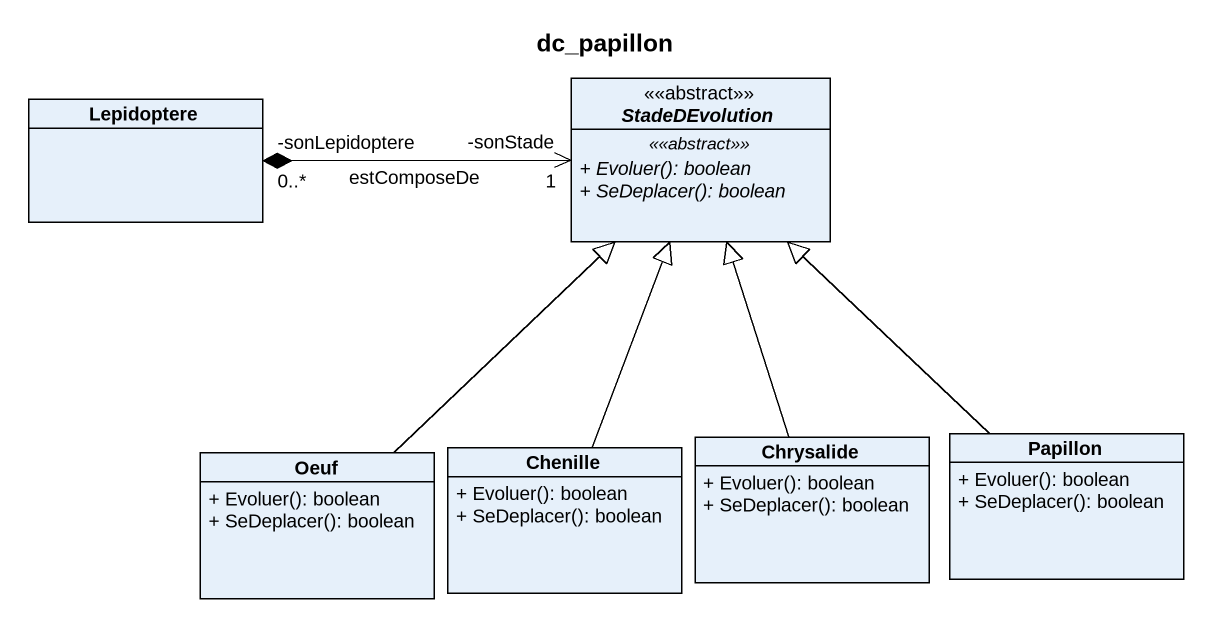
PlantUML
@startuml
title dc_papillon
hide circle
hide empty members
skinparam classAttributeIconSize 0
class Lepidoptere
abstract class StadeDEvolution <<abstract>> {
  .. <<<<abstract>>>> ..
  {abstract} + Evoluer(): boolean
  {abstract} + SeDeplacer(): boolean
}
class Papillon {
  + Evoluer(): boolean
  + SeDeplacer(): boolean
}
class Oeuf {
  + Evoluer(): boolean
  + SeDeplacer(): boolean
}
class Chenille {
  + Evoluer(): boolean
  + SeDeplacer(): boolean
}
class Chrysalide {
  + Evoluer(): boolean
  + SeDeplacer(): boolean
}
StadeDEvolution "-sonStade\n1" <-left-* "-sonLepidoptere\n0..*" Lepidoptere : estComposeDe
Papillon -up-|> StadeDEvolution
Oeuf -up-|> StadeDEvolution
Chenille -up-|> StadeDEvolution
Chrysalide -up-|> StadeDEvolution
@enduml
